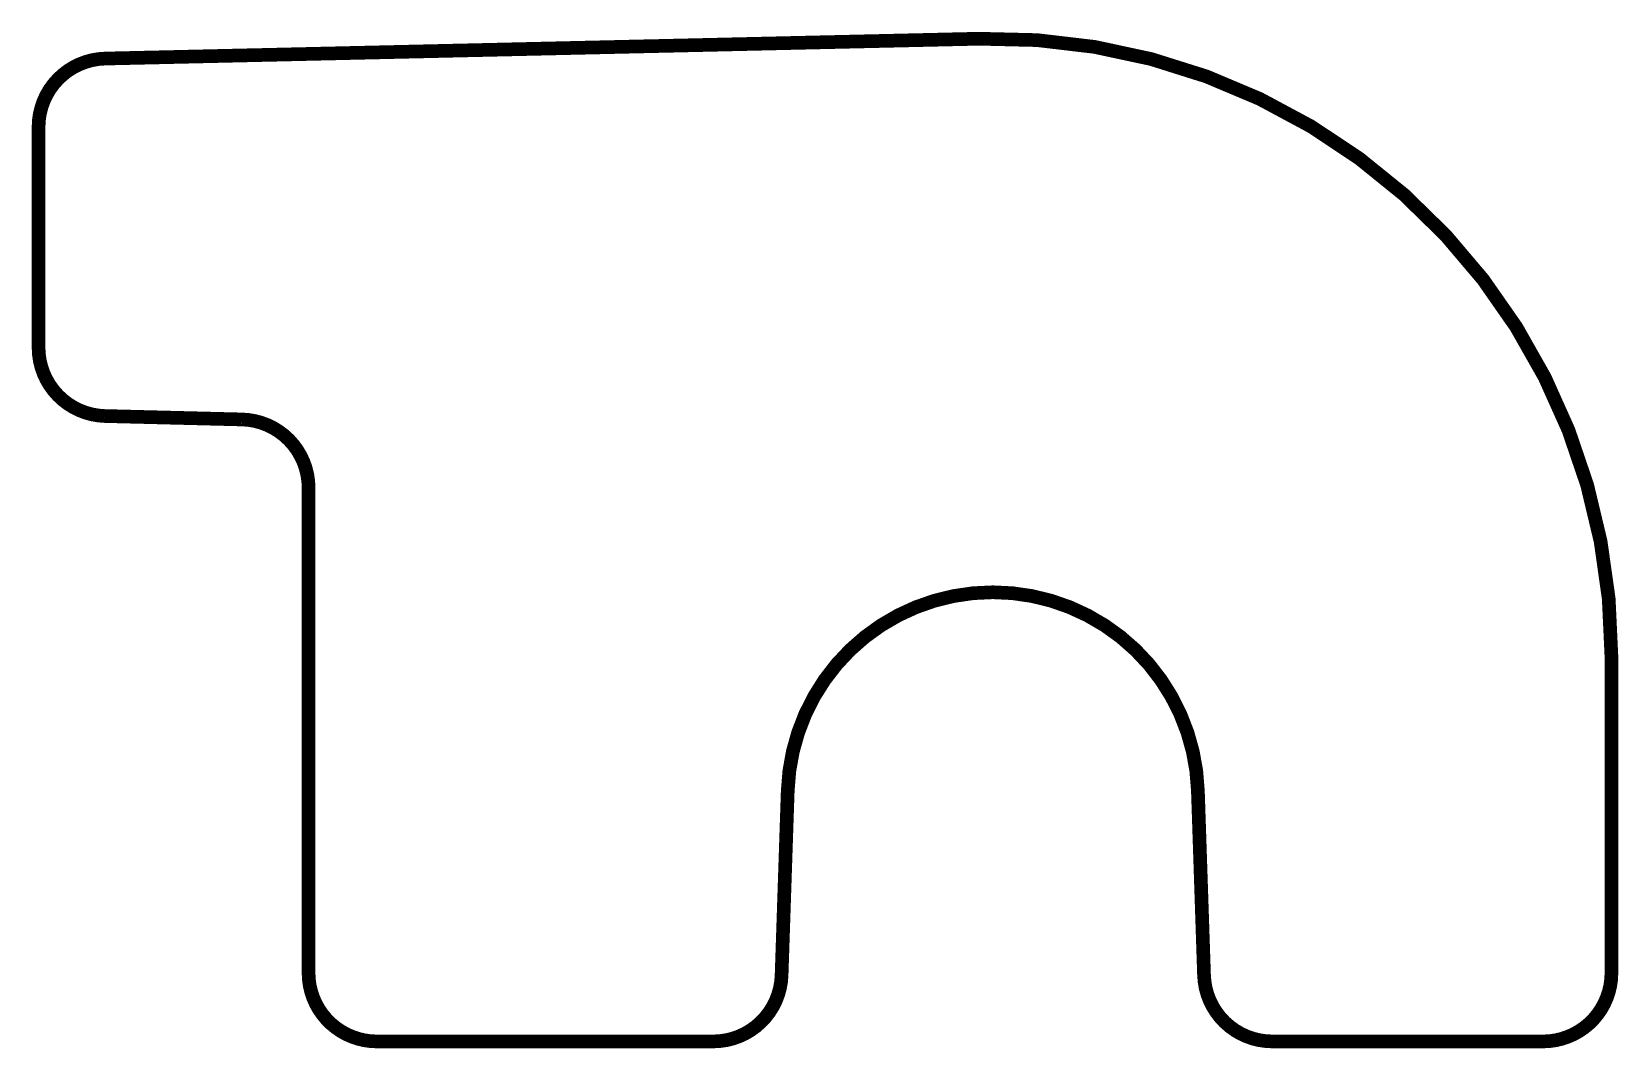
# Model space of a CAD drawing. Extents: x -14.1 to 9.1, y -3.7 to 11.2.
import ezdxf

# ---------------------------------------------------------------- set-up
doc = ezdxf.new("R2010")
doc.units = 0
doc.layers.add('107824-1ROU_GBR', color=6, linetype='CONTINUOUS')

msp = doc.modelspace()

# ---------------------------------------------------------------- linework, layer by layer
at = {"layer": '107824-1ROU_GBR', "const_width": 0.2}
for points in [[(-12.98001, 10.810012), (-0.2, 11.100004)], [(-12.98001, 10.810012), (-0.2, 11.100004)], [(-13.959992, 6.579996), (-13.959992, 9.809988)], [(-13.959992, 6.579996), (-13.959992, 9.809988)], [(-12.989992, 5.58), (-10.989996, 5.530012)], [(-12.989992, 5.58), (-10.989996, 5.530012)], [(-10.009988, -2.569998), (-10.009988, 4.529988)], [(-10.009988, -2.569998), (-10.009988, 4.529988)], [(9.049994, -2.569998), (9.049994, 2.05999)], [(9.049994, -2.569998), (9.049994, 2.05999)], [(-3.090012, -2.599994), (-2.999994, 0.1)], [(-3.090012, -2.599994), (-2.999994, 0.1)], [(2.999994, 0.1), (3.090012, -2.599994)], [(2.999994, 0.1), (3.090012, -2.599994)], [(-9.00999, -3.569996), (-4.09001, -3.569996)], [(-9.00999, -3.569996), (-4.09001, -3.569996)], [(4.09001, -3.569996), (8.049996, -3.569996)], [(4.09001, -3.569996), (8.049996, -3.569996)]]:
    msp.add_lwpolyline(points, dxfattribs=at)
for points in [[(9.049994, 2.05999, 0.4210323), (-0.2, 11.100004)], [(9.049994, 2.05999, 0.4210323), (-0.2, 11.100004)], [(-12.98001, 10.810012, 0.4083709), (-13.959992, 9.809988)], [(-12.98001, 10.810012, 0.4083709), (-13.959992, 9.809988)], [(-13.959992, 6.579996, 0.405455), (-12.989992, 5.58)], [(-13.959992, 6.579996, 0.405455), (-12.989992, 5.58)], [(-10.009988, 4.529988, 0.4083709), (-10.989996, 5.530012)], [(-10.009988, 4.529988, 0.4083709), (-10.989996, 5.530012)], [(2.999994, 0.1, 0.967222), (-2.999994, 0.1)], [(2.999994, 0.1, 0.967222), (-2.999994, 0.1)], [(-10.009988, -2.569998, 0.4142136), (-9.00999, -3.569996)], [(-10.009988, -2.569998, 0.4142136), (-9.00999, -3.569996)], [(-4.09001, -3.569996, 0.4054556), (-3.090008, -2.599994)], [(-4.09001, -3.569996, 0.4054556), (-3.090008, -2.599994)], [(3.090012, -2.599994, 0.405455), (4.09001, -3.569996)], [(3.090012, -2.599994, 0.405455), (4.09001, -3.569996)], [(8.049996, -3.569996, 0.4142136), (9.049994, -2.569998)], [(8.049996, -3.569996, 0.4142136), (9.049994, -2.569998)]]:
    msp.add_lwpolyline(points, format="xyb", dxfattribs=at)

doc.saveas('drawing.dxf')
